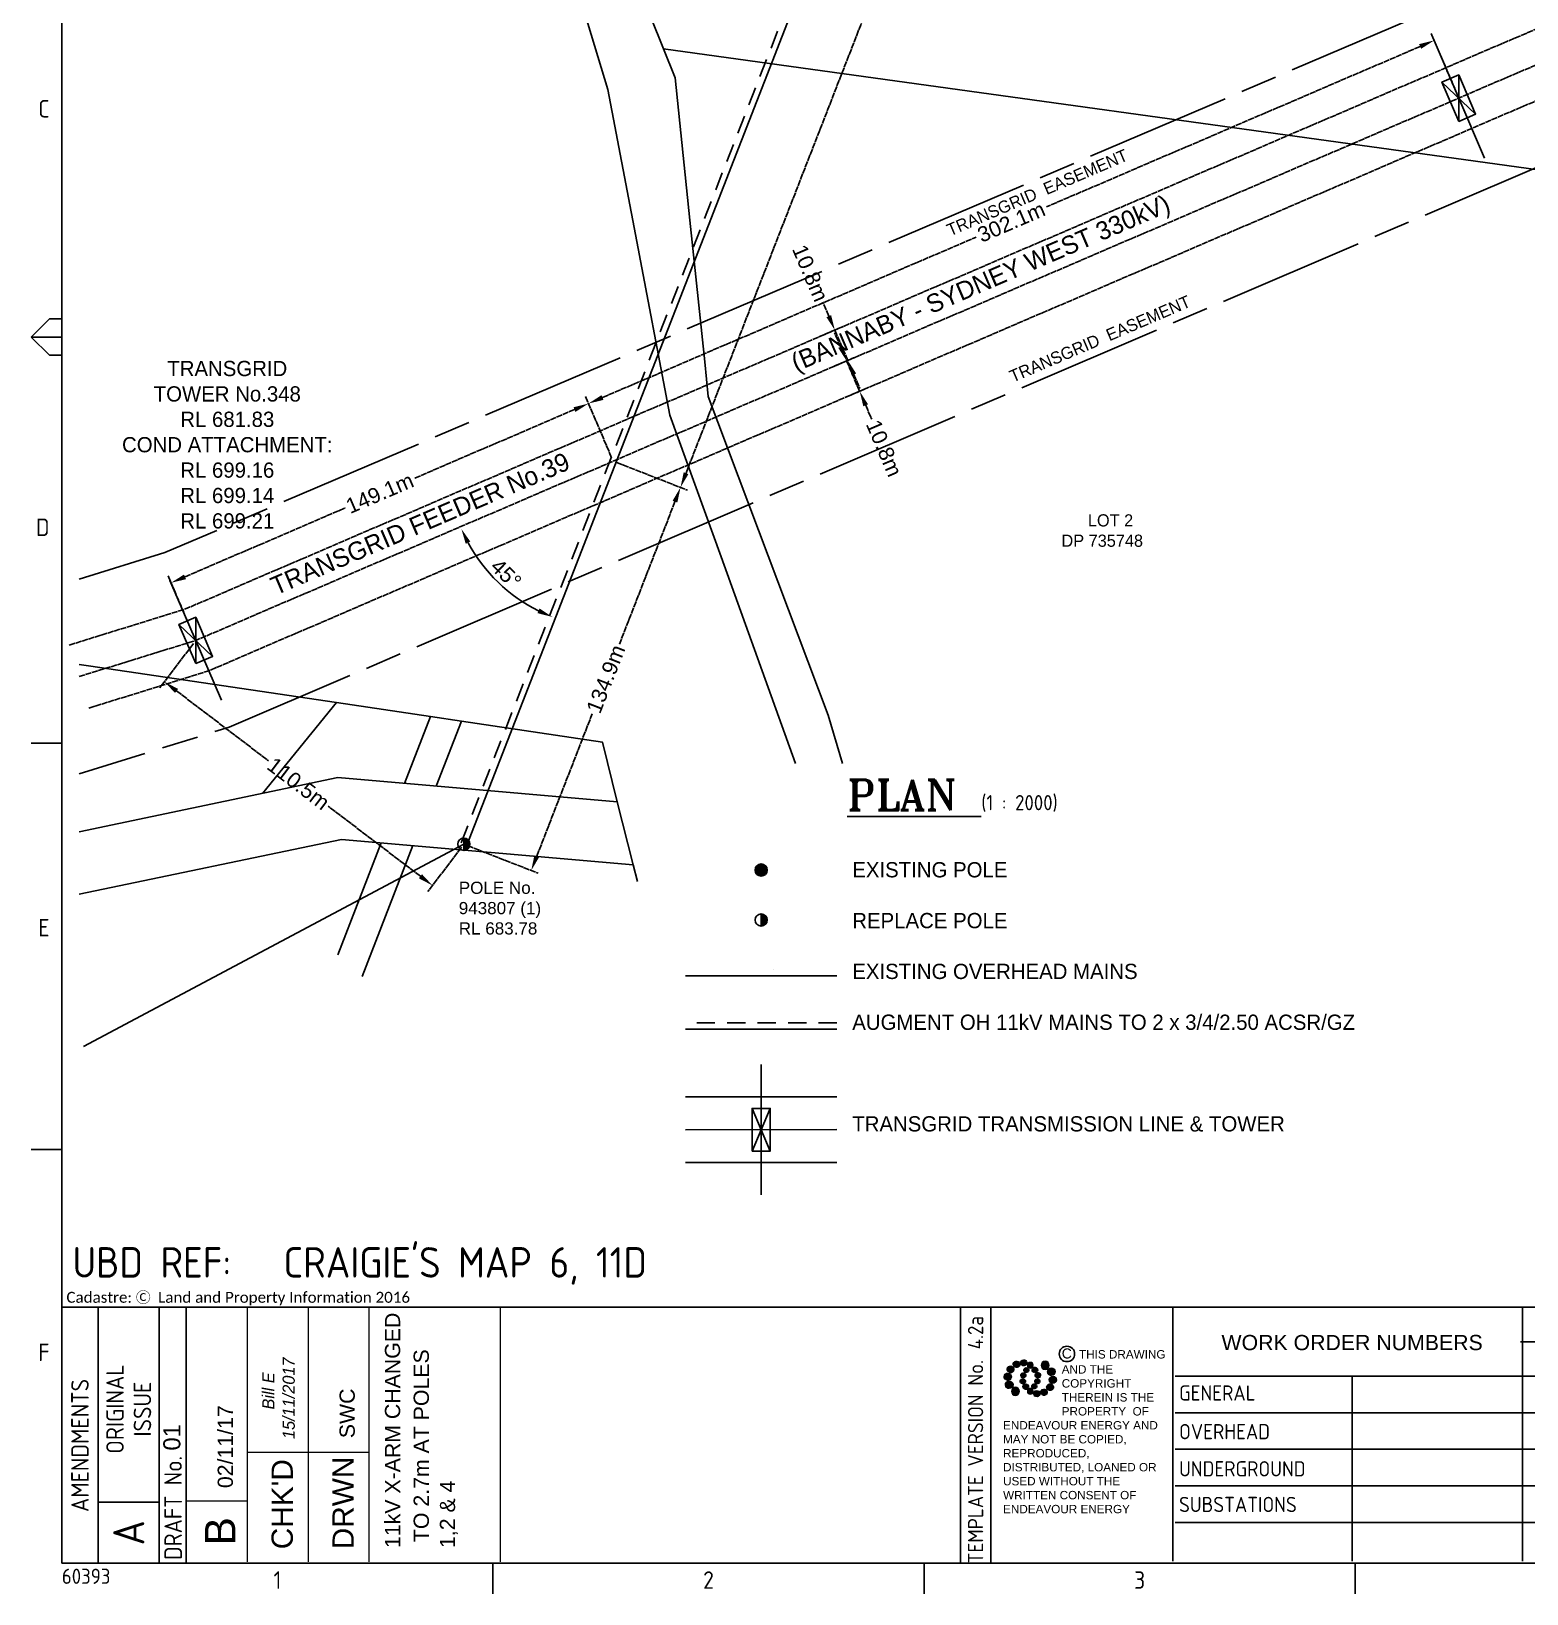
# Paper-space layout 'A2 - Transgrid UnderCrossing' of a CAD drawing. Header units: metres, sheet in millimetres. Extents: x -21 to 565, y 0 to 412.
# Drawn here: x -21 to 224.4, y 0 to 256.4 of the extents above; entities that cross this region are included whole.
import ezdxf
from ezdxf.enums import TextEntityAlignment as Align

# ---------------------------------------------------------------- set-up
doc = ezdxf.new("R2010")
doc.units = ezdxf.units.M
for name, pattern in [('ACAD_ISO08W100', [36, 24, -3, 6, -3]), ('Cable Exist OH', [1, 1, 0]), ('Cable Exist UG', [8.2, 4, -1.2, 1.8, -1.2]), ('Dash', [5, 3, -2])]:
    doc.linetypes.add(name, pattern=pattern)
doc.layers.get('0').update_dxf_attribs({"color": 6})
for name, color, linetype in [('Notes', 7, 'Continuous'), ('Sub_SP_TR_HV_LV_EXT', 7, 'Continuous'), ('SupportsUG_SP_EXT', 7, 'Continuous')]:
    doc.layers.add(name, color=color, linetype=linetype)
doc.layers.add('Viewports', color=6, linetype='Continuous', plot=False)
doc.styles.add('ARIAL', font='arial.ttf', dxfattribs={"height": 2})
doc.styles.add('iecARIAL', font='arial.ttf', dxfattribs={"height": 2})
doc.styles.add('iecISOCP', font='isocp.shx')
doc.styles.add('IECSYMBOL1', font='isocp.shx')
doc.styles.add('RoadName', font='arial.ttf', dxfattribs={"height": 2.5})
doc.styles.get("Standard").update_dxf_attribs({"font": 'arial.ttf'})
doc.dimstyles.new('ISO-25', dxfattribs={"dimtxt": 2.5, "dimasz": 2.5, "dimexe": 1.25, "dimexo": 0.625, "dimtad": 1, "dimtxsty": 'Standard', "dimcen": 2.5, "dimadec": 0, "dimazin": 0, "dimtfac": 1, "dimtmove": 0, "dimatfit": 3, "dimfxl": 1, "dimarcsym": 0})

# ---------------------------------------------------------------- blocks, each defined once
blk = doc.blocks.new('A$C30A46249')
at = {"color": 7, "lineweight": -3, "insert": (6.92, 4.97), "char_height": 1.79, "attachment_point": 7, "line_spacing_factor": 1.2}
blk.add_mtext('{\\fCalibri|b0|i0|c0|p34;\\C256;Cadastre: \\fMS Gothic|b0|i0|c128|p49;\\C250;\\c2236962;Ⓒ\\fMS Gothic|b0|i0|c0|p49; \\fCalibri|b0|i0|c0|p34;\\C256;Land and Property Information 2016}', dxfattribs=at)
blk = doc.blocks.new('EE_LOGO_SMALL')
at = {"layer": 'Notes'}
h = blk.add_hatch(color=256, dxfattribs=at)
edge = h.paths.add_edge_path()
edge.add_spline(control_points=[(-4.19, 5.89), (-4.56, 6.46), (-5.32, 6.62), (-5.88, 6.26), (-6.45, 5.89), (-6.61, 5.13), (-6.25, 4.56), (-5.88, 4), (-5.13, 3.83), (-4.56, 4.2), (-3.99, 4.56), (-3.82, 5.32), (-4.19, 5.89)], knot_values=[0, 0, 0, 0, 1, 1, 1, 2, 2, 2, 3, 3, 3, 4, 4, 4, 4], degree=3, periodic=0)
h = blk.add_hatch(color=256, dxfattribs=at)
edge = h.paths.add_edge_path()
edge.add_spline(control_points=[(-1.35, 5.88), (-1.41, 6.52), (-1.98, 6.98), (-2.62, 6.92), (-3.26, 6.85), (-3.72, 6.28), (-3.66, 5.65), (-3.6, 5.01), (-3.03, 4.54), (-2.39, 4.61), (-1.75, 4.67), (-1.28, 5.24), (-1.35, 5.88)], knot_values=[0, 0, 0, 0, 1, 1, 1, 2, 2, 2, 3, 3, 3, 4, 4, 4, 4], degree=3, periodic=0)
h = blk.add_hatch(color=256, dxfattribs=at)
edge = h.paths.add_edge_path()
edge.add_spline(control_points=[(1.01, 4.87), (1.01, 4.27), (0.53, 3.79), (-0.07, 3.79), (-0.67, 3.79), (-1.16, 4.27), (-1.16, 4.87), (-1.16, 5.47), (-0.67, 5.96), (-0.07, 5.96), (0.53, 5.96), (1.01, 5.47), (1.01, 4.87)], knot_values=[0, 0, 0, 0, 1, 1, 1, 2, 2, 2, 3, 3, 3, 4, 4, 4, 4], degree=3, periodic=0)
edge = h.paths.add_edge_path()
edge.add_spline(control_points=[(-1.36, 3.98), (-1.87, 4.09), (-2.38, 3.77), (-2.49, 3.26), (-2.6, 2.75), (-2.27, 2.24), (-1.76, 2.13), (-1.25, 2.02), (-0.75, 2.35), (-0.64, 2.86), (-0.53, 3.37), (-0.85, 3.87), (-1.36, 3.98)], knot_values=[0, 0, 0, 0, 1, 1, 1, 2, 2, 2, 3, 3, 3, 4, 4, 4, 4], degree=3, periodic=0)
h = blk.add_hatch(color=256, dxfattribs=at)
edge = h.paths.add_edge_path()
edge.add_spline(control_points=[(2.33, 2.37), (2.77, 2.76), (2.8, 3.42), (2.42, 3.85), (2.03, 4.29), (1.37, 4.32), (0.94, 3.94), (0.51, 3.55), (0.47, 2.89), (0.85, 2.46), (1.24, 2.03), (1.9, 1.99), (2.33, 2.37)], knot_values=[0, 0, 0, 0, 1, 1, 1, 2, 2, 2, 3, 3, 3, 4, 4, 4, 4], degree=3, periodic=0)
edge = h.paths.add_edge_path()
edge.add_spline(control_points=[(1.01, 4.87), (1.01, 4.27), (0.53, 3.79), (-0.07, 3.79), (-0.67, 3.79), (-1.16, 4.27), (-1.16, 4.87), (-1.16, 5.47), (-0.67, 5.96), (-0.07, 5.96), (0.53, 5.96), (1.01, 5.47), (1.01, 4.87)], knot_values=[0, 0, 0, 0, 1, 1, 1, 2, 2, 2, 3, 3, 3, 4, 4, 4, 4], degree=3, periodic=0)
h = blk.add_hatch(color=256, dxfattribs=at)
edge = h.paths.add_edge_path()
edge.add_spline(control_points=[(1.01, 4.87), (1.01, 4.27), (0.53, 3.79), (-0.07, 3.79), (-0.67, 3.79), (-1.16, 4.27), (-1.16, 4.87), (-1.16, 5.47), (-0.67, 5.96), (-0.07, 5.96), (0.53, 5.96), (1.01, 5.47), (1.01, 4.87)], knot_values=[0, 0, 0, 0, 1, 1, 1, 2, 2, 2, 3, 3, 3, 4, 4, 4, 4], degree=3, periodic=0)
edge = h.paths.add_edge_path(flags=16)
edge.add_spline(control_points=[(1.01, 4.87), (1.01, 4.27), (0.53, 3.79), (-0.07, 3.79), (-0.67, 3.79), (-1.16, 4.27), (-1.16, 4.87), (-1.16, 5.47), (-0.67, 5.96), (-0.07, 5.96), (0.53, 5.96), (1.01, 5.47), (1.01, 4.87)], knot_values=[0, 0, 0, 0, 1, 1, 1, 2, 2, 2, 3, 3, 3, 4, 4, 4, 4], degree=3, periodic=0)
h = blk.add_hatch(color=256, dxfattribs=at)
edge = h.paths.add_edge_path()
edge.add_spline(control_points=[(6.99, 4.87), (6.99, 4.04), (6.32, 3.36), (5.48, 3.36), (4.65, 3.36), (3.97, 4.04), (3.97, 4.87), (3.97, 5.71), (4.65, 6.38), (5.48, 6.38), (6.32, 6.38), (6.99, 5.71), (6.99, 4.87)], knot_values=[0, 0, 0, 0, 1, 1, 1, 2, 2, 2, 3, 3, 3, 4, 4, 4, 4], degree=3, periodic=0)
h = blk.add_hatch(color=256, dxfattribs=at)
edge = h.paths.add_edge_path()
edge.add_spline(control_points=[(-8.41, 1.95), (-9.16, 1.99), (-9.8, 1.42), (-9.84, 0.67), (-9.89, -0.07), (-9.31, -0.71), (-8.56, -0.75), (-7.82, -0.8), (-7.18, -0.23), (-7.14, 0.52), (-7.09, 1.27), (-7.66, 1.91), (-8.41, 1.95)], knot_values=[0, 0, 0, 0, 1, 1, 1, 2, 2, 2, 3, 3, 3, 4, 4, 4, 4], degree=3, periodic=0)
h = blk.add_hatch(color=256, dxfattribs=at)
edge = h.paths.add_edge_path()
edge.add_spline(control_points=[(-6.81, 4.47), (-7.42, 4.82), (-8.21, 4.62), (-8.57, 4), (-8.92, 3.39), (-8.72, 2.6), (-8.1, 2.25), (-7.49, 1.89), (-6.7, 2.09), (-6.34, 2.71), (-5.98, 3.32), (-6.19, 4.11), (-6.81, 4.47)], knot_values=[0, 0, 0, 0, 1, 1, 1, 2, 2, 2, 3, 3, 3, 4, 4, 4, 4], degree=3, periodic=0)
h = blk.add_hatch(color=256, dxfattribs=at)
edge = h.paths.add_edge_path()
edge.add_spline(control_points=[(-2.5, 2.07), (-3.02, 2.18), (-3.52, 1.86), (-3.63, 1.35), (-3.74, 0.84), (-3.41, 0.33), (-2.91, 0.22), (-2.39, 0.11), (-1.89, 0.43), (-1.78, 0.95), (-1.67, 1.46), (-1.99, 1.96), (-2.5, 2.07)], knot_values=[0, 0, 0, 0, 1, 1, 1, 2, 2, 2, 3, 3, 3, 4, 4, 4, 4], degree=3, periodic=0)
h = blk.add_hatch(color=256, dxfattribs=at)
edge = h.paths.add_edge_path()
edge.add_spline(control_points=[(2.98, 0.19), (3.52, 0.33), (3.83, 0.88), (3.69, 1.41), (3.55, 1.94), (3.01, 2.26), (2.48, 2.12), (1.95, 1.98), (1.63, 1.43), (1.77, 0.9), (1.91, 0.37), (2.45, 0.05), (2.98, 0.19)], knot_values=[0, 0, 0, 0, 1, 1, 1, 2, 2, 2, 3, 3, 3, 4, 4, 4, 4], degree=3, periodic=0)
h = blk.add_hatch(color=256, dxfattribs=at)
edge = h.paths.add_edge_path()
edge.add_spline(control_points=[(8.37, 1.14), (9.1, 1.46), (9.42, 2.3), (9.11, 3.02), (8.79, 3.74), (7.95, 4.07), (7.23, 3.75), (6.51, 3.43), (6.18, 2.59), (6.49, 1.87), (6.81, 1.15), (7.65, 0.82), (8.37, 1.14)], knot_values=[0, 0, 0, 0, 1, 1, 1, 2, 2, 2, 3, 3, 3, 4, 4, 4, 4], degree=3, periodic=0)
h = blk.add_hatch(color=256, dxfattribs=at)
edge = h.paths.add_edge_path()
edge.add_spline(control_points=[(8.27, -1.91), (9.01, -1.95), (9.65, -1.38), (9.69, -0.63), (9.74, 0.12), (9.17, 0.75), (8.42, 0.8), (7.67, 0.84), (7.03, 0.27), (6.99, -0.48), (6.95, -1.22), (7.52, -1.87), (8.27, -1.91)], knot_values=[0, 0, 0, 0, 1, 1, 1, 2, 2, 2, 3, 3, 3, 4, 4, 4, 4], degree=3, periodic=0)
h = blk.add_hatch(color=256, dxfattribs=at)
edge = h.paths.add_edge_path()
edge.add_spline(control_points=[(-8.52, -1.1), (-9.24, -1.42), (-9.57, -2.26), (-9.25, -2.98), (-8.94, -3.7), (-8.09, -4.03), (-7.37, -3.71), (-6.65, -3.39), (-6.33, -2.55), (-6.64, -1.83), (-6.96, -1.11), (-7.8, -0.78), (-8.52, -1.1)], knot_values=[0, 0, 0, 0, 1, 1, 1, 2, 2, 2, 3, 3, 3, 4, 4, 4, 4], degree=3, periodic=0)
h = blk.add_hatch(color=256, dxfattribs=at)
edge = h.paths.add_edge_path()
edge.add_spline(control_points=[(-7.14, -4.83), (-7.14, -4), (-6.46, -3.32), (-5.63, -3.32), (-4.8, -3.32), (-4.12, -4), (-4.12, -4.83), (-4.12, -5.67), (-4.8, -6.34), (-5.63, -6.34), (-6.46, -6.34), (-7.14, -5.67), (-7.14, -4.83)], knot_values=[0, 0, 0, 0, 1, 1, 1, 2, 2, 2, 3, 3, 3, 4, 4, 4, 4], degree=3, periodic=0)
h = blk.add_hatch(color=256, dxfattribs=at)
edge = h.paths.add_edge_path()
edge.add_spline(control_points=[(-3.13, -0.15), (-3.66, -0.29), (-3.98, -0.84), (-3.84, -1.37), (-3.7, -1.9), (-3.15, -2.22), (-2.62, -2.08), (-2.09, -1.94), (-1.78, -1.39), (-1.91, -0.86), (-2.06, -0.33), (-2.6, -0.01), (-3.13, -0.15)], knot_values=[0, 0, 0, 0, 1, 1, 1, 2, 2, 2, 3, 3, 3, 4, 4, 4, 4], degree=3, periodic=0)
h = blk.add_hatch(color=256, dxfattribs=at)
edge = h.paths.add_edge_path()
edge.add_spline(control_points=[(-2.48, -2.33), (-2.91, -2.72), (-2.95, -3.38), (-2.56, -3.81), (-2.18, -4.24), (-1.52, -4.28), (-1.08, -3.9), (-0.65, -3.51), (-0.62, -2.85), (-1, -2.42), (-1.39, -1.98), (-2.05, -1.95), (-2.48, -2.33)], knot_values=[0, 0, 0, 0, 1, 1, 1, 2, 2, 2, 3, 3, 3, 4, 4, 4, 4], degree=3, periodic=0)
h = blk.add_hatch(color=256, dxfattribs=at)
edge = h.paths.add_edge_path()
edge.add_spline(control_points=[(-1.16, -4.83), (-1.16, -4.23), (-0.67, -3.74), (-0.07, -3.74), (0.53, -3.74), (1.01, -4.23), (1.01, -4.83), (1.01, -5.43), (0.53, -5.92), (-0.07, -5.92), (-0.67, -5.92), (-1.16, -5.43), (-1.16, -4.83)], knot_values=[0, 0, 0, 0, 1, 1, 1, 2, 2, 2, 3, 3, 3, 4, 4, 4, 4], degree=3, periodic=0)
h = blk.add_hatch(color=256, dxfattribs=at)
edge = h.paths.add_edge_path()
edge.add_spline(control_points=[(1.22, -3.94), (1.73, -4.05), (2.23, -3.73), (2.34, -3.22), (2.45, -2.71), (2.13, -2.2), (1.62, -2.09), (1.11, -1.98), (0.6, -2.3), (0.49, -2.81), (0.38, -3.32), (0.71, -3.83), (1.22, -3.94)], knot_values=[0, 0, 0, 0, 1, 1, 1, 2, 2, 2, 3, 3, 3, 4, 4, 4, 4], degree=3, periodic=0)
h = blk.add_hatch(color=256, dxfattribs=at)
edge = h.paths.add_edge_path()
edge.add_spline(control_points=[(1.2, -5.84), (1.27, -6.47), (1.84, -6.94), (2.47, -6.87), (3.11, -6.81), (3.58, -6.24), (3.51, -5.6), (3.45, -4.96), (2.88, -4.5), (2.24, -4.56), (1.6, -4.63), (1.13, -5.2), (1.2, -5.84)], knot_values=[0, 0, 0, 0, 1, 1, 1, 2, 2, 2, 3, 3, 3, 4, 4, 4, 4], degree=3, periodic=0)
h = blk.add_hatch(color=256, dxfattribs=at)
edge = h.paths.add_edge_path()
edge.add_spline(control_points=[(2.36, -2.03), (2.87, -2.14), (3.37, -1.81), (3.48, -1.3), (3.59, -0.79), (3.27, -0.29), (2.76, -0.18), (2.25, -0.07), (1.74, -0.39), (1.63, -0.9), (1.52, -1.41), (1.85, -1.92), (2.36, -2.03)], knot_values=[0, 0, 0, 0, 1, 1, 1, 2, 2, 2, 3, 3, 3, 4, 4, 4, 4], degree=3, periodic=0)
h = blk.add_hatch(color=256, dxfattribs=at)
edge = h.paths.add_edge_path()
edge.add_spline(control_points=[(4.05, -5.84), (4.41, -6.41), (5.17, -6.58), (5.73, -6.21), (6.3, -5.85), (6.46, -5.09), (6.1, -4.52), (5.73, -3.95), (4.98, -3.79), (4.41, -4.16), (3.84, -4.52), (3.68, -5.28), (4.05, -5.84)], knot_values=[0, 0, 0, 0, 1, 1, 1, 2, 2, 2, 3, 3, 3, 4, 4, 4, 4], degree=3, periodic=0)
h = blk.add_hatch(color=256, dxfattribs=at)
edge = h.paths.add_edge_path()
edge.add_spline(control_points=[(6.66, -4.43), (7.27, -4.78), (8.06, -4.58), (8.42, -3.96), (8.78, -3.35), (8.57, -2.56), (7.96, -2.2), (7.34, -1.84), (6.55, -2.05), (6.2, -2.66), (5.84, -3.28), (6.04, -4.07), (6.66, -4.43)], knot_values=[0, 0, 0, 0, 1, 1, 1, 2, 2, 2, 3, 3, 3, 4, 4, 4, 4], degree=3, periodic=0)
at = {"layer": 'Notes', "lineweight": 0}
for points in [[(1.85, 2.13), (1.85, 2.13)], [(-1.99, -2.08), (-1.99, -2.08)]]:
    blk.add_lwpolyline(points, dxfattribs=at)
for points in [[(-4.19, 5.89), (-4.56, 6.46), (-5.32, 6.62), (-5.88, 6.26), (-6.45, 5.89), (-6.61, 5.13), (-6.25, 4.56), (-5.88, 4), (-5.13, 3.83), (-4.56, 4.2), (-3.99, 4.56), (-3.82, 5.32), (-4.19, 5.89)], [(-1.35, 5.88), (-1.41, 6.52), (-1.98, 6.98), (-2.62, 6.92), (-3.26, 6.85), (-3.72, 6.28), (-3.66, 5.65), (-3.6, 5.01), (-3.03, 4.54), (-2.39, 4.61), (-1.75, 4.67), (-1.28, 5.24), (-1.35, 5.88)], [(1.01, 4.87), (1.01, 4.27), (0.53, 3.79), (-0.07, 3.79), (-0.67, 3.79), (-1.16, 4.27), (-1.16, 4.87), (-1.16, 5.47), (-0.67, 5.96), (-0.07, 5.96), (0.53, 5.96), (1.01, 5.47), (1.01, 4.87)], [(1.01, 4.87), (1.01, 4.27), (0.53, 3.79), (-0.07, 3.79), (-0.67, 3.79), (-1.16, 4.27), (-1.16, 4.87), (-1.16, 5.47), (-0.67, 5.96), (-0.07, 5.96), (0.53, 5.96), (1.01, 5.47), (1.01, 4.87)], [(6.99, 4.87), (6.99, 4.04), (6.32, 3.36), (5.48, 3.36), (4.65, 3.36), (3.97, 4.04), (3.97, 4.87), (3.97, 5.71), (4.65, 6.38), (5.48, 6.38), (6.32, 6.38), (6.99, 5.71), (6.99, 4.87)], [(-8.41, 1.95), (-9.16, 1.99), (-9.8, 1.42), (-9.84, 0.67), (-9.89, -0.07), (-9.31, -0.71), (-8.56, -0.75), (-7.82, -0.8), (-7.18, -0.23), (-7.14, 0.52), (-7.09, 1.27), (-7.66, 1.91), (-8.41, 1.95)], [(-6.81, 4.47), (-7.42, 4.82), (-8.21, 4.62), (-8.57, 4), (-8.92, 3.39), (-8.72, 2.6), (-8.1, 2.25), (-7.49, 1.89), (-6.7, 2.09), (-6.34, 2.71), (-5.98, 3.32), (-6.19, 4.11), (-6.81, 4.47)], [(-2.5, 2.07), (-3.02, 2.18), (-3.52, 1.86), (-3.63, 1.35), (-3.74, 0.84), (-3.41, 0.33), (-2.91, 0.22), (-2.39, 0.11), (-1.89, 0.43), (-1.78, 0.95), (-1.67, 1.46), (-1.99, 1.96), (-2.5, 2.07)], [(-1.36, 3.98), (-1.87, 4.09), (-2.38, 3.77), (-2.49, 3.26), (-2.6, 2.75), (-2.27, 2.24), (-1.76, 2.13), (-1.25, 2.02), (-0.75, 2.35), (-0.64, 2.86), (-0.53, 3.37), (-0.85, 3.87), (-1.36, 3.98)], [(2.33, 2.37), (2.77, 2.76), (2.8, 3.42), (2.42, 3.85), (2.03, 4.29), (1.37, 4.32), (0.94, 3.94), (0.51, 3.55), (0.47, 2.89), (0.85, 2.46), (1.24, 2.03), (1.9, 1.99), (2.33, 2.37)], [(2.98, 0.19), (3.52, 0.33), (3.83, 0.88), (3.69, 1.41), (3.55, 1.94), (3.01, 2.26), (2.48, 2.12), (1.95, 1.98), (1.63, 1.43), (1.77, 0.9), (1.91, 0.37), (2.45, 0.05), (2.98, 0.19)], [(8.37, 1.14), (9.1, 1.46), (9.42, 2.3), (9.11, 3.02), (8.79, 3.74), (7.95, 4.07), (7.23, 3.75), (6.51, 3.43), (6.18, 2.59), (6.49, 1.87), (6.81, 1.15), (7.65, 0.82), (8.37, 1.14)], [(8.27, -1.91), (9.01, -1.95), (9.65, -1.38), (9.69, -0.63), (9.74, 0.12), (9.17, 0.75), (8.42, 0.8), (7.67, 0.84), (7.03, 0.27), (6.99, -0.48), (6.95, -1.22), (7.52, -1.87), (8.27, -1.91)], [(-8.52, -1.1), (-9.24, -1.42), (-9.57, -2.26), (-9.25, -2.98), (-8.94, -3.7), (-8.09, -4.03), (-7.37, -3.71), (-6.65, -3.39), (-6.33, -2.55), (-6.64, -1.83), (-6.96, -1.11), (-7.8, -0.78), (-8.52, -1.1)], [(-7.14, -4.83), (-7.14, -4), (-6.46, -3.32), (-5.63, -3.32), (-4.8, -3.32), (-4.12, -4), (-4.12, -4.83), (-4.12, -5.67), (-4.8, -6.34), (-5.63, -6.34), (-6.46, -6.34), (-7.14, -5.67), (-7.14, -4.83)], [(-3.13, -0.15), (-3.66, -0.29), (-3.98, -0.84), (-3.84, -1.37), (-3.7, -1.9), (-3.15, -2.22), (-2.62, -2.08), (-2.09, -1.94), (-1.78, -1.39), (-1.91, -0.86), (-2.06, -0.33), (-2.6, -0.01), (-3.13, -0.15)], [(-2.48, -2.33), (-2.91, -2.72), (-2.95, -3.38), (-2.56, -3.81), (-2.18, -4.24), (-1.52, -4.28), (-1.08, -3.9), (-0.65, -3.51), (-0.62, -2.85), (-1, -2.42), (-1.39, -1.98), (-2.05, -1.95), (-2.48, -2.33)], [(-1.16, -4.83), (-1.16, -4.23), (-0.67, -3.74), (-0.07, -3.74), (0.53, -3.74), (1.01, -4.23), (1.01, -4.83), (1.01, -5.43), (0.53, -5.92), (-0.07, -5.92), (-0.67, -5.92), (-1.16, -5.43), (-1.16, -4.83)], [(1.22, -3.94), (1.73, -4.05), (2.23, -3.73), (2.34, -3.22), (2.45, -2.71), (2.13, -2.2), (1.62, -2.09), (1.11, -1.98), (0.6, -2.3), (0.49, -2.81), (0.38, -3.32), (0.71, -3.83), (1.22, -3.94)], [(1.2, -5.84), (1.27, -6.47), (1.84, -6.94), (2.47, -6.87), (3.11, -6.81), (3.58, -6.24), (3.51, -5.6), (3.45, -4.96), (2.88, -4.5), (2.24, -4.56), (1.6, -4.63), (1.13, -5.2), (1.2, -5.84)], [(2.36, -2.03), (2.87, -2.14), (3.37, -1.81), (3.48, -1.3), (3.59, -0.79), (3.27, -0.29), (2.76, -0.18), (2.25, -0.07), (1.74, -0.39), (1.63, -0.9), (1.52, -1.41), (1.85, -1.92), (2.36, -2.03)], [(4.05, -5.84), (4.41, -6.41), (5.17, -6.58), (5.73, -6.21), (6.3, -5.85), (6.46, -5.09), (6.1, -4.52), (5.73, -3.95), (4.98, -3.79), (4.41, -4.16), (3.84, -4.52), (3.68, -5.28), (4.05, -5.84)], [(6.66, -4.43), (7.27, -4.78), (8.06, -4.58), (8.42, -3.96), (8.78, -3.35), (8.57, -2.56), (7.96, -2.2), (7.34, -1.84), (6.55, -2.05), (6.2, -2.66), (5.84, -3.28), (6.04, -4.07), (6.66, -4.43)]]:
    blk.add_open_spline(points, degree=3, knots=[0, 0, 0, 0, 1, 1, 1, 2, 2, 2, 3, 3, 3, 4, 4, 4, 4], dxfattribs=at)
blk = doc.blocks.new('EE_COPYRIGHT_A2')
at = {"layer": 'Notes'}
blk.add_circle((9.53, -0.82), 1.15, dxfattribs=at)
at = {"xscale": 0.4, "yscale": 0.4, "zscale": 0.4}
blk.add_blockref('EE_LOGO_SMALL', (4.09, -4.46), dxfattribs=at)
at = {"layer": 'Notes', "insert": (0, 0), "char_height": 1.25, "width": 24.1208, "attachment_point": 1, "style": 'ARIAL'}
blk.add_mtext('\\pt8.75;               ^I{\\H1.2x;C } THIS DRAWING\\P\\pi-8.75,l8.75,t8.75,20;       ^IAND THE ^I\\P\\pi0,t8.75;COPYRIGHT\\P\\pi-8.75,t1.25,8.75;^I^ITHEREIN IS THE PROPERTY  OF \\P\\pi0,l0,t1.25;ENDEAVOUR ENERGY AND MAY NOT BE COPIED, REPRODUCED, DISTRIBUTED, LOANED OR USED WITHOUT THE WRITTEN CONSENT OF ENDEAVOUR ENERGY', dxfattribs=at)
blk = doc.blocks.new('A2_FRAME_TITLE')
at = {"layer": 'Notes', "color": 3}
for p, q in [((4.97, 5), (4.97, 407.42)), ((4.97, 47), (129.55, 47)), ((129.55, 47), (187.34, 47)), ((152.45, 47), (152.45, 5)), ((157.45, 47), (157.45, 5)), ((244.7, 5.35), (244.7, 47)), ((142.23, 5), (4.97, 5)), ((581.39, 5), (142.23, 5))]:
    blk.add_line(p, q, dxfattribs=at)
at = {"layer": 'Notes', "color": 7}
for p, q in [((-0.03, 206.21), (2.97, 209.21)), ((2.97, 209.21), (4.97, 209.21)), ((2.97, 203.21), (-0.03, 206.21)), ((4.97, 206.21), (-0.03, 206.21)), ((4.97, 203.21), (2.97, 203.21)), ((-0.03, 139.56), (4.97, 139.56)), ((-0.03, 72.91), (4.97, 72.91)), ((4.97, 5), (4.97, 47)), ((10.97, 5), (10.97, 47)), ((20.97, 5), (20.97, 47)), ((25.42, 5.13), (25.42, 47.13)), ((244.39, 41.35), (301.39, 41.35)), ((187.7, 35.71), (244.7, 35.71)), ((216.74, 35.71), (216.74, 5.35)), ((244.39, 35.71), (301.39, 35.71)), ((187.7, 29.71), (244.7, 29.71)), ((244.39, 29.71), (301.39, 29.71)), ((187.7, 23.71), (244.7, 23.71)), ((244.39, 23.71), (301.39, 23.71)), ((187.7, 17.71), (244.7, 17.71)), ((244.39, 17.71), (301.39, 17.71)), ((10.97, 15), (20.97, 15)), ((187.7, 11.71), (244.7, 11.71)), ((244.39, 11.71), (301.39, 11.71)), ((75.75, 5), (75.75, 0)), ((146.5, 5), (146.5, 0)), ((217.25, 5), (217.25, 0))]:
    blk.add_line(p, q, dxfattribs=at)
at = {"layer": 'Notes', "color": 3, "linetype": 'Continuous'}
for q in [(581.39, 47), (187.34, 5.35)]:
    blk.add_line((187.34, 47), q, dxfattribs=at)
at = {"xscale": 1.1, "yscale": 1.1, "zscale": 1.1}
blk.add_blockref('EE_COPYRIGHT_A2', (159.46, 40.25), dxfattribs=at)
blk.add_attdef('DRAFT_NUM', (24.44, 23.49), '', height=2.8, rotation=90)
at = {"layer": 'Notes', "color": 7, "style": 'iecISOCP'}
for s, p in [('C', (2.97, 243.66)), ('D', (2.97, 174.99)), ('E', (2.97, 109.29)), ('F', (2.97, 39.6))]:
    blk.add_text(s, height=2.88, dxfattribs=at).set_placement(p, align=Align.MIDDLE_RIGHT)
at = {"layer": 'Notes', "style": 'ARIAL'}
blk.add_text('WORK ORDER NUMBERS', height=2.5, dxfattribs=at).set_placement((216.74, 39.97), align=Align.CENTER)
at = {"layer": 'Notes', "color": 7, "style": 'iecISOCP'}
for s, height, p in [('ORIGINAL', 2.88, (13.72, 30.3)), ('AMENDMENTS', 2.88, (7.97, 24.33)), ('ISSUE', 2.88, (18.22, 30.3)), ('A', 5.12, (15.97, 10))]:
    blk.add_text(s, height=height, rotation=90, dxfattribs=at).set_placement(p, align=Align.MIDDLE_CENTER)
blk.add_text('TEMPLATE VERSION No.', height=2.5, rotation=90, dxfattribs=at).set_placement((154.95, 5), align=Align.MIDDLE_LEFT)
for s, p in [('GENERAL', (188.34, 31.69)), ('OVERHEAD', (188.34, 25.35)), ('UNDERGROUND', (188.34, 19.25)), ('SUBSTATIONS', (188.34, 13.4))]:
    blk.add_text(s, height=2.5, dxfattribs=at).set_placement(p)
blk.add_text('DRAFT No.', height=2.88, rotation=90, dxfattribs=at).set_placement((24.7, 5.54))
for s, p in [('1', (40.38, 3.69)), ('2', (111.12, 3.69)), ('3', (181.88, 3.69))]:
    blk.add_text(s, height=2.88, dxfattribs=at).set_placement(p, align=Align.TOP_CENTER)
at = {"layer": 'Notes', "color": 7, "style": 'iecISOCP', "flags": 8}
blk.add_attdef('VERSION_NO', text='', height=2.5, rotation=90, dxfattribs=at).set_placement((154.95, 42.84), align=Align.MIDDLE_CENTER)
at = {"layer": 'Notes', "color": 7, "style": 'iecISOCP'}
for tag, p in [('CAP_NO', (274.43, 43.02)), ('IE_NUM', (274.43, 37.38)), ('GEN_WO', (217.74, 31.2)), ('HV_SWITCH', (274.43, 31.2)), ('OH_WO', (217.74, 25.1)), ('UBD_REF', (274.43, 25.1)), ('UG_WO', (217.74, 19.49)), ('GIS_MAP_No', (274.43, 19.49)), ('SUB_WO', (217.74, 13.64)), ('HV_OP_DIAG', (274.43, 13.64)), ('LGA', (274.43, 7.06))]:
    blk.add_attdef(tag, p, '', height=2.5, dxfattribs=at)
at = {"layer": 'Notes', "color": 2, "style": 'iecISOCP'}
for tag, p in [('T1', (441.71, 33.55)), ('T2', (441.71, 28.43)), ('T3', (441.71, 23.01)), ('T4', (441.4, 17.78)), ('T5', (441.4, 12.35)), ('T6', (441.4, 7.09))]:
    blk.add_attdef(tag, text='', height=3.5, dxfattribs=at).set_placement(p, align=Align.CENTER)
at = {"layer": 'Notes', "color": 7, "style": 'iecISOCP'}
for tag, p in [('scale', (324.78, 31.98)), ('DRAWN', (324.78, 24.31)), ('DATE', (324.78, 16.26)), ('CHD', (324.78, 7.75)), ('DESIGN', (362.64, 8.29))]:
    blk.add_attdef(tag, text='', height=2.5, dxfattribs=at).set_placement(p, align=Align.CENTER)
at = {"layer": 'Notes', "color": 4, "style": 'iecISOCP'}
blk.add_attdef('NUM', text='', height=7, dxfattribs=at).set_placement((549.94, 16.48), align=Align.CENTER)
at = {"layer": 'Notes', "color": 1, "style": 'iecISOCP'}
blk.add_attdef('REV', text='', height=5, dxfattribs=at).set_placement((576.56, 16.48), align=Align.CENTER)
at = {"layer": 'Notes', "color": 7, "style": 'iecISOCP'}
for tag, p in [('NS', (548.07, 7.5)), ('SHTS', (562.68, 7.5))]:
    blk.add_attdef(tag, text='', height=2.5, dxfattribs=at).set_placement(p, align=Align.MIDDLE)
at = {"layer": 'Notes', "style": 'iecISOCP'}
blk.add_attdef('ExportID', (4.99, 1.62), '', height=2.5, dxfattribs=at)
at = {"layer": 'Notes', "style": 'iecISOCP', "flags": 1}
for tag, p in [('ProjectType', (6.3, -8.26)), ('ProjectNumber', (23.01, -7.98)), ('DrawingNumber', (42.02, -7.98)), ('ProjectDescription', (60.75, -8.26)), ('ExportDate', (86.99, -8.34)), ('ExportUserName', (104.82, -7.69)), ('DesignerCompanyName', (128.16, -8.26)), ('GIS_SUCCESS', (157.54, -7.98)), ('CAD_SUCCESS', (175.98, -7.98)), ('Comments', (223.32, -8.34)), ('ExportCategories', (243.1, -8.34)), ('ExportAreaOfInterest', (260.42, -7.82))]:
    blk.add_attdef(tag, p, '', height=1, dxfattribs=at)
at = {"layer": 'Notes', "color": 7, "style": 'iecISOCP', "flags": 1}
blk.add_attdef('DEPOTCODE', (200.33, -8.34), '', height=1, dxfattribs=at)
blk = doc.blocks.new('Pole Exist (M02)')
blk.add_hatch(color=256).paths.add_polyline_path([(-1, 0, 1), (1, 0, 1)])
blk.add_lwpolyline([(-1, 0, 1), (1, 0, 1)], format="xyb", close=True)
blk = doc.blocks.new('Pole Replace (M03)')
blk.add_hatch(color=256).paths.add_polyline_path([(0, 0.97), (0, -1.03, 0.414214), (1, -0.03, 0.414214)])
blk.add_line((0, 0.97), (0, -1.03))
blk.add_lwpolyline([(-1, -0.03, 1), (1, -0.03, 1)], format="xyb", close=True)
blk = doc.blocks.new('*D56')
at = {"layer": 'Notes', "color": 0, "lineweight": -2, "transparency": 16777216}
blk.add_arc((74.27, 185.32), 26.9, 208.5629, 243.3676, dxfattribs=at)
at = {"layer": 'Notes', "color": 0, "transparency": 16777216}
for points in [[(50.27, 172.28), (51.02, 172.65), (49.56, 174.71)], [(62.38, 161.66), (62.05, 160.9), (64.5, 160.27)]]:
    blk.add_solid(points, dxfattribs=at)
at = {"layer": 'Notes', "color": 0, "transparency": 16777216, "insert": (56.89, 167.35), "char_height": 2.5, "attachment_point": 5, "rotation": 315.9653}
blk.add_mtext('45°', dxfattribs=at)
blk = doc.blocks.new('*D57')
at = {"layer": 'Notes', "color": 0, "linetype": 'Cable Exist OH', "lineweight": -2, "transparency": 16777216}
for p, q in [((74.22, 186.41), (69.92, 196.44)), ((68.11, 194.3), (41.81, 183.01)), ((4.2, 166.86), (30.51, 178.16)), ((5.72, 156.99), (1.41, 167.02))]:
    blk.add_line(p, q, dxfattribs=at)
at = {"layer": 'Notes', "color": 0, "linetype": 'Cable Exist OH', "transparency": 16777216}
for points in [[(67.95, 194.68), (68.28, 193.92), (70.41, 195.29)], [(4.04, 167.24), (4.36, 166.48), (1.9, 165.87)]]:
    blk.add_solid(points, dxfattribs=at)
at = {"layer": 'Notes', "color": 0, "linetype": 'Cable Exist OH', "transparency": 16777216, "insert": (36.16, 180.58), "char_height": 2.5, "attachment_point": 5, "rotation": 23.2353}
blk.add_mtext('149.1m', dxfattribs=at)
blk = doc.blocks.new('*D58')
at = {"layer": 'Notes', "color": 0, "linetype": 'Cable Exist OH', "lineweight": -2, "transparency": 16777216}
for p, q in [((206.89, 253.88), (145.56, 227.55)), ((213, 245.99), (208.7, 256.02)), ((72.71, 196.27), (134.05, 222.61)), ((74.22, 186.41), (69.92, 196.44))]:
    blk.add_line(p, q, dxfattribs=at)
at = {"layer": 'Notes', "color": 0, "linetype": 'Cable Exist OH', "transparency": 16777216}
for points in [[(206.73, 254.27), (207.06, 253.5), (209.19, 254.87)], [(72.54, 196.66), (72.87, 195.89), (70.41, 195.29)]]:
    blk.add_solid(points, dxfattribs=at)
at = {"layer": 'Notes', "color": 0, "linetype": 'Cable Exist OH', "transparency": 16777216, "insert": (139.8, 225.08), "char_height": 2.5, "attachment_point": 5, "rotation": 23.2353}
blk.add_mtext('302.1m', dxfattribs=at)
blk = doc.blocks.new('*D62')
at = {"layer": 'Notes', "color": 0, "linetype": 'Cable Exist OH', "lineweight": -2, "transparency": 16777216}
for p, q in [((75.05, 185.61), (86.68, 181.07)), ((84.61, 179.2), (75.5, 155.83)), ((61.92, 121.01), (71.03, 144.37)), ((50.55, 122.75), (62.18, 118.22))]:
    blk.add_line(p, q, dxfattribs=at)
at = {"layer": 'Notes', "color": 0, "linetype": 'Cable Exist OH', "transparency": 16777216}
for points in [[(84.22, 179.35), (85, 179.05), (85.52, 181.53)], [(61.54, 121.16), (62.31, 120.85), (61.02, 118.68)]]:
    blk.add_solid(points, dxfattribs=at)
at = {"layer": 'Notes', "color": 0, "linetype": 'Cable Exist OH', "transparency": 16777216, "insert": (73.27, 150.1), "char_height": 2.5, "attachment_point": 5, "rotation": 68.7045}
blk.add_mtext('134.9m', dxfattribs=at)
blk = doc.blocks.new('*D59')
at = {"layer": 'Notes', "color": 0, "linetype": 'Cable Exist OH', "lineweight": -2, "transparency": 16777216}
for p, q in [((140.05, 352.27), (151.65, 347.75)), ((149.58, 345.87), (120.27, 270.7)), ((86.42, 183.86), (115.73, 259.03)), ((75.05, 185.61), (86.68, 181.07))]:
    blk.add_line(p, q, dxfattribs=at)
at = {"layer": 'Notes', "color": 0, "linetype": 'Cable Exist OH', "transparency": 16777216}
for points in [[(149.19, 346.02), (149.96, 345.72), (150.48, 348.2)], [(86.04, 184.01), (86.81, 183.71), (85.52, 181.53)]]:
    blk.add_solid(points, dxfattribs=at)
at = {"layer": 'Notes', "color": 0, "linetype": 'Cable Exist OH', "transparency": 16777216, "insert": (118, 264.86), "char_height": 2.5, "attachment_point": 5, "rotation": 68.7046}
blk.add_mtext('357.8m', dxfattribs=at)
blk = doc.blocks.new('*D60')
at = {"layer": 'Notes', "color": 0, "linetype": 'Cable Exist OH', "lineweight": -2, "transparency": 16777216}
for p, q in [((5.58, 155.92), (0.06, 148.66)), ((2.81, 148.14), (17.93, 136.65)), ((42.84, 117.72), (27.72, 129.21)), ((49.59, 122.48), (44.07, 115.22))]:
    blk.add_line(p, q, dxfattribs=at)
at = {"layer": 'Notes', "color": 0, "linetype": 'Cable Exist OH', "transparency": 16777216}
for points in [[(3.06, 148.47), (2.56, 147.81), (0.82, 149.65)], [(43.09, 118.06), (42.58, 117.39), (44.83, 116.21)]]:
    blk.add_solid(points, dxfattribs=at)
at = {"layer": 'Notes', "color": 0, "linetype": 'Cable Exist OH', "transparency": 16777216, "insert": (22.82, 132.93), "char_height": 2.5, "attachment_point": 5, "rotation": 322.7714}
blk.add_mtext('110.5m', dxfattribs=at)
blk = doc.blocks.new('*D61')
at = {"layer": 'Notes', "color": 0, "linetype": 'Cable Exist OH', "lineweight": -2, "transparency": 16777216}
for p, q in [((109.85, 209.64), (108.87, 211.93)), ((108.38, 206.29), (111.99, 207.83)), ((112.98, 202.36), (110.84, 207.34)), ((110.52, 201.31), (114.12, 202.86)), ((113.96, 200.07), (114.95, 197.77))]:
    blk.add_line(p, q, dxfattribs=at)
at = {"layer": 'Notes', "color": 0, "linetype": 'Cable Exist OH', "transparency": 16777216}
for points in [[(110.24, 209.8), (109.47, 209.47), (110.84, 207.34)], [(114.34, 200.23), (113.58, 199.9), (112.98, 202.36)]]:
    blk.add_solid(points, dxfattribs=at)
at = {"layer": 'Notes', "color": 0, "linetype": 'Cable Exist OH', "transparency": 16777216, "insert": (106.82, 216.69), "char_height": 2.5, "attachment_point": 5, "rotation": 293.2353}
blk.add_mtext('10.8m', dxfattribs=at)
blk = doc.blocks.new('*D63')
at = {"layer": 'Notes', "color": 0, "linetype": 'Cable Exist OH', "lineweight": -2, "transparency": 16777216}
for p, q in [((111.8, 204.58), (110.81, 206.88)), ((110.52, 201.31), (113.93, 202.78)), ((112.78, 202.28), (114.92, 197.31)), ((112.65, 196.33), (116.07, 197.8)), ((115.91, 195.01), (116.89, 192.71))]:
    blk.add_line(p, q, dxfattribs=at)
at = {"layer": 'Notes', "color": 0, "linetype": 'Cable Exist OH', "transparency": 16777216}
for points in [[(112.18, 204.74), (111.41, 204.42), (112.78, 202.28)], [(116.29, 195.17), (115.52, 194.85), (114.92, 197.31)]]:
    blk.add_solid(points, dxfattribs=at)
at = {"layer": 'Notes', "color": 0, "linetype": 'Cable Exist OH', "transparency": 16777216, "insert": (118.93, 187.96), "char_height": 2.5, "attachment_point": 5, "rotation": 293.2353}
blk.add_mtext('10.8m', dxfattribs=at)
blk = doc.blocks.new('Amendment Tag A1-A2')
at = {"lineweight": 15}
for p, q in [((10, 41.65), (10, 0)), ((20, 41.65), (20, 0)), ((30, 41.65), (30, 0)), ((51.51, 41.65), (51.51, 0)), ((10, 18), (30, 18)), ((0, 10), (10, 10))]:
    blk.add_line(p, q, dxfattribs=at)
at = {"lineweight": 15, "style": 'iecARIAL'}
for s, p in [("CHK'D", (17.51, 2.06)), ('DRWN', (27.51, 2.06))]:
    blk.add_text(s, height=3.5, rotation=90, dxfattribs=at).set_placement(p)
for tag, p, height in [('CHECKED_BY', (17.67, 20.28), 2.5), ('DRAWN_BY', (27.67, 20.28), 2.5), ('REV_NO', (8.08, 2.68), 5), ('REV_DATE', (7.67, 12.09), 2.5), ('LINE_THREE', (44.14, 2.27), 2.5), ('LINE_ONE', (35.12, 2.27), 2.5), ('LINE_TWO', (39.84, 2.27), 2.5)]:
    blk.add_attdef(tag, p, '', height=height, rotation=90, dxfattribs=at)

psp = doc.layouts.new('A2 - Transgrid UnderCrossing')

# ---------------------------------------------------------------- linework, layer by layer
at = {"layer": 'Notes', "color": 2, "linetype": 'Dash'}
for p, q in [((49.505, 123.193), (139.004, 352.689)), ((111.177, 93.662), (86.35, 93.662))]:
    psp.add_line(p, q, dxfattribs=at)
at = {"layer": 'Notes'}
for p, q in [((50.437, 122.83), (139.935, 352.326)), ((-12.479, 89.774), (49.971, 122.981)), ((111.177, 101.386), (86.35, 101.386)), ((111.177, 92.662), (86.35, 92.662))]:
    psp.add_line(p, q, dxfattribs=at)
at = {"layer": 'Notes', "color": 2}
psp.add_line((100.808, 102.444), (100.808, 102.444, 0), dxfattribs=at)
at = {"layer": 'Notes', "color": 8, "flags": 128}
for points in [[(104.381, 136.205), (92.165, 170.117), (83.787, 193.376), (78.117, 223.033), (73.565, 246.836), (69.764, 259.447), (65.964, 272.058), (53.418, 298.095), (40.873, 324.132), (30.523, 334.098)], [(41.768, 334.098), (56.882, 306.427), (74.173, 274.769), (78.452, 264.141), (82.73, 253.512), (84.65, 248.742), (87.072, 225.403), (89.493, 202.128), (90.056, 196.426), (109.768, 144.156), (112.096, 136.205)], [(82.73, 253.512), (229.811, 233.171)], [(-13.18, 152.475), (-11.621, 152.244), (29.048, 146.222), (44.475, 143.937), (49.549, 143.185), (72.715, 139.752), (75.127, 129.955), (77.745, 119.624), (78.438, 116.841)], [(29.052, 146.227), (16.896, 131.318)], [(75.135, 129.92), (29.304, 133.906), (-13.18, 125.028)], [(77.745, 119.624), (29.89, 123.764), (-13.18, 114.766)]]:
    psp.add_lwpolyline(points, dxfattribs=at)
at = {"layer": 'Notes', "linetype": 'ACAD_ISO08W100', "flags": 128}
for points in [[(-13.18, 166.472), (0.893, 170.829), (229.811, 268.814)], [(229.811, 235.667), (11.436, 142.187), (-13.18, 134.53)]]:
    psp.add_lwpolyline(points, dxfattribs=at)
at = {"layer": 'Notes', "color": 1, "linetype": 'Cable Exist OH', "flags": 128}
for points in [[(-14.789, 155.661), (4.287, 161.595), (211.328, 250.483), (227.675, 257.502)], [(-13.18, 150.49), (5.962, 156.421), (213.464, 245.508), (229.811, 252.526)], [(-11.572, 145.32), (8.042, 151.421), (215.601, 240.532), (231.948, 247.55)]]:
    psp.add_lwpolyline(points, dxfattribs=at)
at = {"layer": 'Notes', "color": 2, "flags": 128}
for points in [[(213.244, 241.595), (215.999, 242.779), (213.236, 249.211), (210.48, 248.026)], [(5.966, 152.613), (8.721, 153.798), (5.958, 160.229), (3.202, 159.044)], [(97.255, 72.643), (100.254, 72.644), (100.252, 79.644), (97.252, 79.643)]]:
    psp.add_lwpolyline(points, close=True, dxfattribs=at)
for points in [[(213.244, 241.595), (213.236, 249.211)], [(210.48, 248.026), (215.999, 242.779)], [(3.202, 159.044), (8.721, 153.798)], [(5.966, 152.613), (5.958, 160.229)], [(97.252, 79.643), (100.254, 72.644)], [(97.255, 72.643), (100.252, 79.644)]]:
    psp.add_lwpolyline(points, dxfattribs=at)
at = {"layer": 'Notes', "flags": 128}
for points in [[(44.475, 143.937), (40.21, 132.966)], [(49.551, 143.189), (45.402, 132.516)], [(36.414, 123.2), (29.28, 104.847)], [(41.606, 122.751), (33.269, 101.304)]]:
    psp.add_lwpolyline(points, dxfattribs=at)
at = {"layer": 'Notes', "color": 1, "flags": 128}
for points in [[(86.347, 81.538), (111.175, 81.549)], [(86.35, 76.138), (111.177, 76.149)], [(86.352, 70.738), (111.179, 70.749)]]:
    psp.add_lwpolyline(points, dxfattribs=at)
at = {"layer": 'Viewports', "flags": 128}
for points in [[(217.475, 235.577), (209.014, 255.233)], [(10.197, 146.595), (1.736, 166.251)], [(98.768, 65.443), (98.748, 86.843)]]:
    psp.add_lwpolyline(points, dxfattribs=at)

# ---------------------------------------------------------------- block references
at = {"layer": 'Notes'}
for name, p in [('Pole Replace (M03)', (49.971, 123.011)), ('Pole Replace (M03)', (98.763, 110.584)), ('A$C30A46249', (-22.179, 42.327))]:
    psp.add_blockref(name, p, dxfattribs=at)
at = {"layer": 'Notes', "color": 7, "linetype": 'Cable Exist UG', "lineweight": -3}
psp.add_blockref('Pole Exist (M02)', (98.763, 118.749), dxfattribs=at)
at = {"layer": 'Notes'}
ref = psp.add_blockref('Amendment Tag A1-A2', (4.387, 5.239), dxfattribs=at)
ref.add_attrib('DRAWN_BY', 'SWC', (32.061, 25.524), dxfattribs={"layer": '0', "lineweight": 15, "height": 2.5, "rotation": 90, "style": 'iecARIAL'})
ref.add_attrib('REV_NO', 'B', (12.47, 7.916), dxfattribs={"layer": '0', "lineweight": 15, "height": 5, "rotation": 90, "style": 'iecARIAL'})
ref.add_attrib('REV_DATE', '02/11/17', (12.061, 17.334), dxfattribs={"layer": '0', "lineweight": 15, "height": 2.5, "rotation": 90, "style": 'iecARIAL'})
ref.add_attrib('LINE_ONE', '11kV X-ARM CHANGED ', (39.511, 7.506), dxfattribs={"layer": '0', "lineweight": 15, "height": 2.5, "rotation": 90, "style": 'iecARIAL'})
ref.add_attrib('LINE_TWO', ' TO 2.7m AT POLES ', (44.222, 7.506), dxfattribs={"layer": '0', "lineweight": 15, "height": 2.5, "rotation": 90, "style": 'iecARIAL'})
ref.add_attrib('LINE_THREE', '1,2 & 4', (48.524, 7.506), dxfattribs={"layer": '0', "lineweight": 15, "height": 2.5, "rotation": 90, "style": 'iecARIAL'})
at = {"layer": 'SupportsUG_SP_EXT'}
ref = psp.add_blockref('A2_FRAME_TITLE', (-21.005, 0), dxfattribs=at)
ref.add_attrib('ExportID', '60393', (-16.013, 1.619), dxfattribs={"layer": 'Notes', "height": 2.5, "style": 'iecISOCP'})
ref.add_attrib('VERSION_NO', '4.2a', dxfattribs={"layer": 'Notes', "color": 7, "height": 2.5, "rotation": 90, "style": 'iecISOCP'}).set_placement((133.941, 42.839), align=Align.MIDDLE_CENTER)
ref.add_attrib('DRAFT_NUM', '01', (3.438, 23.491), dxfattribs={"layer": '0', "height": 2.8, "rotation": 90})

# ---------------------------------------------------------------- texts
at = {"layer": 'Notes', "color": 4, "style": 'iecISOCP'}
psp.add_text("UBD REF:   CRAIGIE'S MAP 6, 11D", height=5, dxfattribs=at).set_placement((-14.259, 51.874))
at = {"layer": 'Notes', "char_height": 2, "width": 35.59094, "attachment_point": 1, "rotation": 23.14856}
for insert in [(128.972, 224.555), (139.27, 200.555)]:
    psp.add_mtext('{\\fStylus BT|b0|i0|c0|p34;\\C8;TRANSGRID  EASEMENT}', dxfattribs=dict(at, insert=insert))
at = {"layer": 'Notes', "color": 2, "linetype": 'ByBlock', "insert": (17.916, 166.547), "char_height": 3, "width": 226.63649, "attachment_point": 1, "rotation": 23.23353, "style": 'IECSYMBOL1'}
psp.add_mtext('{\\fStylus BT|b0|i0|c0|p34;TRANSGRID FEEDER No.39                                    (BANNABY - SYDNEY WEST 330kV)}', dxfattribs=at)
at = {"layer": 'Notes', "color": 7, "insert": (11.139, 202.294), "char_height": 2.5, "width": 41.37937, "attachment_point": 2}
psp.add_mtext('\\pi-2.5,l2.5,t7.5;{\\fStylus BT|b0|i0|c0|p34;TRANSGRID \\PTOWER No.348\\PRL 681.83\\PCOND ATTACHMENT:\\PRL 699.16\\PRL 699.14\\PRL 699.21}', dxfattribs=at)
at = {"layer": 'Notes', "color": 0, "linetype": 'ByBlock', "insert": (156.145, 177.121), "char_height": 2, "attachment_point": 1, "style": 'IECSYMBOL1'}
psp.add_mtext('\\pi-3.7723;{\\fStylus BT|b0|i0|c0|p34;\\C252;LOT 2\\P\\pi-8.1061;DP 735748}', dxfattribs=at)
at = {"layer": 'Notes', "color": 0, "linetype": 'ByBlock', "attachment_point": 1, "style": 'IECSYMBOL1'}
for s, insert, char_height, width in [('{\\Fromant|c0;\\L\\C2;PLAN\\Fisocp|c0;\\H0.7001x;\\l  \\H0.7144x;\\C7;(1 : 2000)\\P\\P                         }', (112.872, 133.552), 5, 48.24358), ('{\\fStylus BT|b0|i0|c0|p34;EXISTING POLE\\P\\PREPLACE POLE\\P\\PEXISTING OVERHEAD MAINS\\P\\PAUGMENT OH 11kV MAINS TO 2 x 3/4/2.50 ACSR/GZ\\P\\P\\P\\PTRANSGRID TRANSMISSION LINE & TOWER}', (113.705, 120.046), 2.50111, 98.41501)]:
    psp.add_mtext(s, dxfattribs=dict(at, insert=insert, char_height=char_height, width=width))
at = {"layer": 'Notes', "color": 8, "insert": (49.13, 116.838), "char_height": 2, "width": 15.45027, "attachment_point": 1, "style": 'RoadName'}
psp.add_mtext('{\\C256;POLE No. 943807 (1)\\PRL 683.78}', dxfattribs=at)
at = {"layer": 'Sub_SP_TR_HV_LV_EXT', "color": 7, "linetype": 'Dash', "insert": (16.881, 22.93), "char_height": 2, "attachment_point": 1, "rotation": 90}
psp.add_mtext_dynamic_manual_height_columns('\\A1;\\pi7.3032;{\\fEucrosiaUPC|b0|i1|c0|p18;Bill E\\P\\pi2.4509;15/11/2017}', width=21.83832, gutter_width=4, heights=[0], dxfattribs=at)

# ---------------------------------------------------------------- dimensions: what is measured, and where the dimension line sits
at = {"layer": 'Notes'}
dim = psp.add_angular_dim_2l(base=(53.19, 168.622), line1=((49.772, 122.502), (139.271, 351.998)), line2=((5.966, 155.998), (213.266, 244.998)), dimstyle='ISO-25', dxfattribs=at)
dim.commit()
dim.dimension.update_dxf_attribs({"geometry": '*D56', "text_midpoint": (56.894, 167.351)})
at = {"layer": 'Notes', "linetype": 'Cable Exist OH'}
for base, p1, p2, angle, picture, middle in [((150.484, 348.202), (74.47, 185.833), (139.463, 352.498), 248.70458, '*D59', (118, 264.865)), ((209.191, 254.87), (74.47, 185.833), (213.25, 245.416), 203.23527, '*D58', (139.801, 225.079)), ((114.92, 197.307), (109.944, 201.063), (112.08, 196.087), 113.23527, '*D63', (118.935, 187.956))]:
    dim = psp.add_linear_dim(base=base, p1=p1, p2=p2, angle=angle, dimstyle='ISO-25', override={"dimtad": 0, "dimdec": 1, "dimlfac": 2, "dimdsep": 46, "dimpost": 'm'}, dxfattribs=at)
    dim.commit()
    dim.dimension.update_dxf_attribs({"geometry": picture, "text_midpoint": middle})
dim = psp.add_linear_dim(base=(112.975, 202.365), p1=(107.808, 206.039), p2=(109.944, 201.063), angle=293.23527, dimstyle='ISO-25', override={"dimtad": 0, "dimdec": 1, "dimlfac": 2, "dimdsep": 46, "dimpost": 'm'}, dxfattribs=at)
dim.commit()
dim.dimension.update_dxf_attribs({"geometry": '*D61', "text_midpoint": (106.825, 216.691), "dimtype": 161})
for p1, p2, distance, picture, middle in [((5.962, 156.421), (74.47, 185.833), 10.289, '*D57', (36.157, 180.581)), ((49.971, 122.981), (74.47, 185.833), -11.856, '*D62', (73.267, 150.102)), ((5.962, 156.421), (49.971, 122.981), -8.503, '*D60', (22.822, 132.931))]:
    dim = psp.add_aligned_dim(p1=p1, p2=p2, distance=distance, dimstyle='ISO-25', override={"dimtad": 0, "dimdec": 1, "dimlfac": 2, "dimdsep": 46, "dimpost": 'm'}, dxfattribs=at)
    dim.commit()
    dim.dimension.update_dxf_attribs({"geometry": picture, "text_midpoint": middle})

doc.saveas('drawing.dxf')
